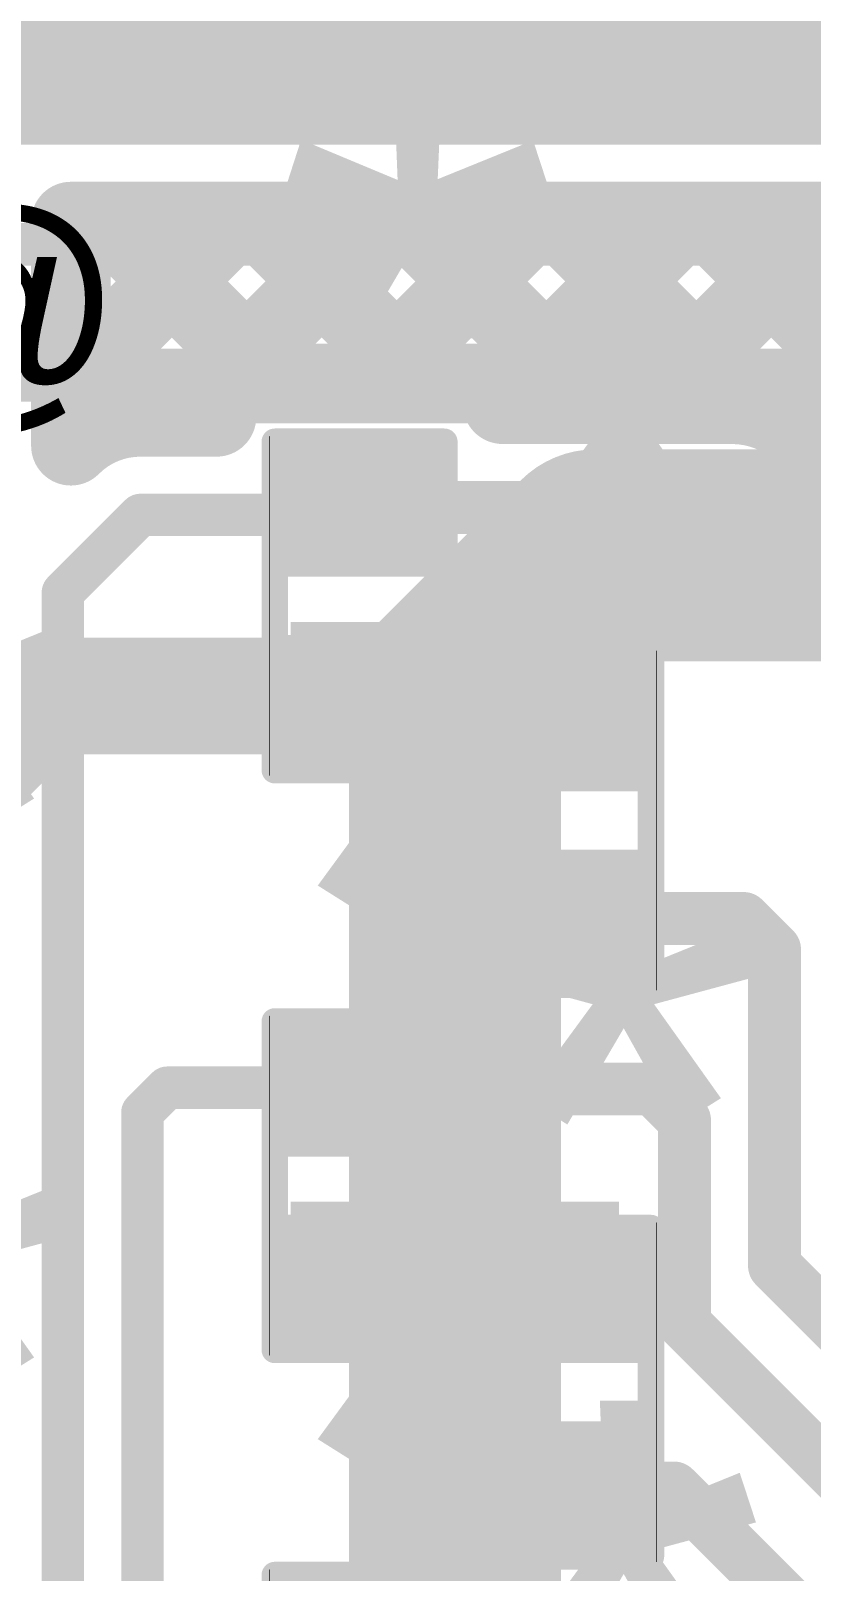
# Model space of a CAD drawing. Header units: millimetres. Extents: x -0.27 to 3.22, y -0.27 to 1.91.
# Drawn here: x 2.4759 to 2.6232, y 0.5892 to 0.88 of the extents above; entities that cross this region are included whole.
import ezdxf

# ---------------------------------------------------------------- set-up
doc = ezdxf.new("R2010")
doc.units = ezdxf.units.MM
doc.header["$MEASUREMENT"] = 0
for name, color, linetype in [('BottomLayer', 5, 'Continuous'), ('TopLayer', 1, 'Continuous'), ('TopOverlay', 2, 'Continuous'), ('TopPaste', 8, 'Continuous'), ('TopSolder', 216, 'Continuous'), ('ViaHoleLayer', 16, 'Continuous')]:
    doc.layers.add(name, color=color, linetype=linetype)
doc.styles.add('Arial', font='', dxfattribs={"height": 0.2})
doc.styles.get('Arial').set_extended_font_data('Arial')

# ---------------------------------------------------------------- blocks, each defined once
blk = doc.blocks.new('R__0402_6')
at = {"layer": 'TopLayer'}
for points in [[(-0.0275, -0.0125), (-0.0275, 0.0125), (-0.0095, 0.0125), (-0.0095, -0.0125)], [(0.0095, -0.0125), (0.0095, 0.0125), (0.0275, 0.0125), (0.0275, -0.0125)]]:
    blk.add_hatch(color=1, dxfattribs=at).paths.add_polyline_path(points)
at = {"layer": 'TopPaste'}
for points in [[(-0.0275, -0.0125), (-0.0275, 0.0125), (-0.0095, 0.0125), (-0.0095, -0.0125)], [(0.0095, -0.0125), (0.0095, 0.0125), (0.0275, 0.0125), (0.0275, -0.0125)]]:
    blk.add_hatch(color=8, dxfattribs=at).paths.add_polyline_path(points)
at = {"layer": 'TopSolder'}
for points in [[(-0.0315, -0.0165), (-0.0315, 0.0165), (-0.0055, 0.0165), (-0.0055, -0.0165)], [(0.0055, -0.0165), (0.0055, 0.0165), (0.0315, 0.0165), (0.0315, -0.0165)]]:
    blk.add_hatch(color=216, dxfattribs=at).paths.add_polyline_path(points)
at = {"layer": 'TopOverlay'}
for points, const_width in [([(-0.031, 0.016), (-0.031, -0.016)], 0.005), ([(-0.031, 0.016), (0.031, 0.016)], 0.005), ([(0.031, 0.016), (0.031, -0.016)], 0.005), ([(-0.031, -0.016), (0.031, -0.016)], 0.005), ([(-0.032, -0.017), (0.032, -0.017)], 0.000127)]:
    blk.add_lwpolyline(points, dxfattribs=dict(at, const_width=const_width))
for points, const_width in [([(-0.03225, 0.016, 1), (-0.02975, 0.016, 1)], 0.0025), ([(-0.03225, 0.016, 1), (-0.02975, 0.016, 1)], 0.0025), ([(0.02975, 0.016, 1), (0.03225, 0.016, 1)], 0.0025), ([(0.02975, 0.016, 1), (0.03225, 0.016, 1)], 0.0025), ([(-0.03225, -0.016, 1), (-0.02975, -0.016, 1)], 0.0025), ([(-0.03225, -0.016, 1), (-0.02975, -0.016, 1)], 0.0025), ([(0.02975, -0.016, 1), (0.03225, -0.016, 1)], 0.0025), ([(0.02975, -0.016, 1), (0.03225, -0.016, 1)], 0.0025), ([(-0.03203, -0.017, 1), (-0.03197, -0.017, 1)], 0.0000635), ([(0.03197, -0.017, 1), (0.03203, -0.017, 1)], 0.0000635)]:
    blk.add_lwpolyline(points, format="xyb", close=True, dxfattribs=dict(at, const_width=const_width))
blk = doc.blocks.new('R__0402_37')
at = {"layer": 'TopLayer'}
for points in [[(-0.0275, -0.0125), (-0.0275, 0.0125), (-0.0095, 0.0125), (-0.0095, -0.0125)], [(0.0095, -0.0125), (0.0095, 0.0125), (0.0275, 0.0125), (0.0275, -0.0125)]]:
    blk.add_hatch(color=1, dxfattribs=at).paths.add_polyline_path(points)
at = {"layer": 'TopPaste'}
for points in [[(-0.0275, -0.0125), (-0.0275, 0.0125), (-0.0095, 0.0125), (-0.0095, -0.0125)], [(0.0095, -0.0125), (0.0095, 0.0125), (0.0275, 0.0125), (0.0275, -0.0125)]]:
    blk.add_hatch(color=8, dxfattribs=at).paths.add_polyline_path(points)
at = {"layer": 'TopSolder'}
for points in [[(-0.0315, -0.0165), (-0.0315, 0.0165), (-0.0055, 0.0165), (-0.0055, -0.0165)], [(0.0055, -0.0165), (0.0055, 0.0165), (0.0315, 0.0165), (0.0315, -0.0165)]]:
    blk.add_hatch(color=216, dxfattribs=at).paths.add_polyline_path(points)
at = {"layer": 'TopOverlay'}
for points, const_width in [([(-0.031, -0.016), (-0.031, 0.016)], 0.005), ([(0.031, 0.016), (-0.031, 0.016)], 0.005), ([(0.031, -0.016), (0.031, 0.016)], 0.005), ([(0.031, -0.016), (-0.031, -0.016)], 0.005), ([(0.032, -0.017), (-0.032, -0.017)], 0.000127)]:
    blk.add_lwpolyline(points, dxfattribs=dict(at, const_width=const_width))
for points, const_width in [([(-0.03225, 0.016, 1), (-0.02975, 0.016, 1)], 0.0025), ([(-0.03225, 0.016, 1), (-0.02975, 0.016, 1)], 0.0025), ([(0.02975, 0.016, 1), (0.03225, 0.016, 1)], 0.0025), ([(0.02975, 0.016, 1), (0.03225, 0.016, 1)], 0.0025), ([(-0.03225, -0.016, 1), (-0.02975, -0.016, 1)], 0.0025), ([(-0.03225, -0.016, 1), (-0.02975, -0.016, 1)], 0.0025), ([(0.02975, -0.016, 1), (0.03225, -0.016, 1)], 0.0025), ([(0.02975, -0.016, 1), (0.03225, -0.016, 1)], 0.0025), ([(-0.03203, -0.017, 1), (-0.03197, -0.017, 1)], 0.0000635), ([(0.03197, -0.017, 1), (0.03203, -0.017, 1)], 0.0000635)]:
    blk.add_lwpolyline(points, format="xyb", close=True, dxfattribs=dict(at, const_width=const_width))
blk = doc.blocks.new('R__0402_47')
at = {"layer": 'TopLayer'}
for points in [[(-0.0275, -0.0125), (-0.0275, 0.0125), (-0.0095, 0.0125), (-0.0095, -0.0125)], [(0.0095, -0.0125), (0.0095, 0.0125), (0.0275, 0.0125), (0.0275, -0.0125)]]:
    blk.add_hatch(color=1, dxfattribs=at).paths.add_polyline_path(points)
at = {"layer": 'TopPaste'}
for points in [[(-0.0275, -0.0125), (-0.0275, 0.0125), (-0.0095, 0.0125), (-0.0095, -0.0125)], [(0.0095, -0.0125), (0.0095, 0.0125), (0.0275, 0.0125), (0.0275, -0.0125)]]:
    blk.add_hatch(color=8, dxfattribs=at).paths.add_polyline_path(points)
at = {"layer": 'TopSolder'}
for points in [[(-0.0315, -0.0165), (-0.0315, 0.0165), (-0.0055, 0.0165), (-0.0055, -0.0165)], [(0.0055, -0.0165), (0.0055, 0.0165), (0.0315, 0.0165), (0.0315, -0.0165)]]:
    blk.add_hatch(color=216, dxfattribs=at).paths.add_polyline_path(points)
at = {"layer": 'TopOverlay'}
for points, const_width in [([(0.031, 0.016), (-0.031, 0.016)], 0.005), ([(-0.031, -0.016), (-0.031, 0.016)], 0.005), ([(0.031, -0.016), (0.031, 0.016)], 0.005), ([(0.031, -0.016), (-0.031, -0.016)], 0.005), ([(0.032, -0.017), (-0.032, -0.017)], 0.000127)]:
    blk.add_lwpolyline(points, dxfattribs=dict(at, const_width=const_width))
for points, const_width in [([(-0.03225, 0.016, 1), (-0.02975, 0.016, 1)], 0.0025), ([(-0.03225, 0.016, 1), (-0.02975, 0.016, 1)], 0.0025), ([(0.02975, 0.016, 1), (0.03225, 0.016, 1)], 0.0025), ([(0.02975, 0.016, 1), (0.03225, 0.016, 1)], 0.0025), ([(-0.03225, -0.016, 1), (-0.02975, -0.016, 1)], 0.0025), ([(-0.03225, -0.016, 1), (-0.02975, -0.016, 1)], 0.0025), ([(0.02975, -0.016, 1), (0.03225, -0.016, 1)], 0.0025), ([(0.02975, -0.016, 1), (0.03225, -0.016, 1)], 0.0025), ([(-0.03203, -0.017, 1), (-0.03197, -0.017, 1)], 0.0000635), ([(0.03197, -0.017, 1), (0.03203, -0.017, 1)], 0.0000635)]:
    blk.add_lwpolyline(points, format="xyb", close=True, dxfattribs=dict(at, const_width=const_width))
blk = doc.blocks.new('R__0402_48')
at = {"layer": 'TopLayer'}
for points in [[(-0.0275, -0.0125), (-0.0275, 0.0125), (-0.0095, 0.0125), (-0.0095, -0.0125)], [(0.0095, -0.0125), (0.0095, 0.0125), (0.0275, 0.0125), (0.0275, -0.0125)]]:
    blk.add_hatch(color=1, dxfattribs=at).paths.add_polyline_path(points)
at = {"layer": 'TopPaste'}
for points in [[(-0.0275, -0.0125), (-0.0275, 0.0125), (-0.0095, 0.0125), (-0.0095, -0.0125)], [(0.0095, -0.0125), (0.0095, 0.0125), (0.0275, 0.0125), (0.0275, -0.0125)]]:
    blk.add_hatch(color=8, dxfattribs=at).paths.add_polyline_path(points)
at = {"layer": 'TopSolder'}
for points in [[(-0.0315, -0.0165), (-0.0315, 0.0165), (-0.0055, 0.0165), (-0.0055, -0.0165)], [(0.0055, -0.0165), (0.0055, 0.0165), (0.0315, 0.0165), (0.0315, -0.0165)]]:
    blk.add_hatch(color=216, dxfattribs=at).paths.add_polyline_path(points)
at = {"layer": 'TopOverlay'}
for points, const_width in [([(-0.031, 0.016), (0.031, 0.016)], 0.005), ([(-0.031, 0.016), (-0.031, -0.016)], 0.005), ([(0.031, 0.016), (0.031, -0.016)], 0.005), ([(-0.031, -0.016), (0.031, -0.016)], 0.005), ([(-0.032, -0.017), (0.032, -0.017)], 0.000127)]:
    blk.add_lwpolyline(points, dxfattribs=dict(at, const_width=const_width))
for points, const_width in [([(-0.03225, 0.016, 1), (-0.02975, 0.016, 1)], 0.0025), ([(-0.03225, 0.016, 1), (-0.02975, 0.016, 1)], 0.0025), ([(0.02975, 0.016, 1), (0.03225, 0.016, 1)], 0.0025), ([(0.02975, 0.016, 1), (0.03225, 0.016, 1)], 0.0025), ([(-0.03225, -0.016, 1), (-0.02975, -0.016, 1)], 0.0025), ([(-0.03225, -0.016, 1), (-0.02975, -0.016, 1)], 0.0025), ([(0.02975, -0.016, 1), (0.03225, -0.016, 1)], 0.0025), ([(0.02975, -0.016, 1), (0.03225, -0.016, 1)], 0.0025), ([(-0.03203, -0.017, 1), (-0.03197, -0.017, 1)], 0.0000635), ([(0.03197, -0.017, 1), (0.03203, -0.017, 1)], 0.0000635)]:
    blk.add_lwpolyline(points, format="xyb", close=True, dxfattribs=dict(at, const_width=const_width))
blk = doc.blocks.new('R__0402_49')
at = {"layer": 'TopLayer'}
for points in [[(-0.0275, -0.0125), (-0.0275, 0.0125), (-0.0095, 0.0125), (-0.0095, -0.0125)], [(0.0095, -0.0125), (0.0095, 0.0125), (0.0275, 0.0125), (0.0275, -0.0125)]]:
    blk.add_hatch(color=1, dxfattribs=at).paths.add_polyline_path(points)
at = {"layer": 'TopPaste'}
for points in [[(-0.0275, -0.0125), (-0.0275, 0.0125), (-0.0095, 0.0125), (-0.0095, -0.0125)], [(0.0095, -0.0125), (0.0095, 0.0125), (0.0275, 0.0125), (0.0275, -0.0125)]]:
    blk.add_hatch(color=8, dxfattribs=at).paths.add_polyline_path(points)
at = {"layer": 'TopSolder'}
for points in [[(-0.0315, -0.0165), (-0.0315, 0.0165), (-0.0055, 0.0165), (-0.0055, -0.0165)], [(0.0055, -0.0165), (0.0055, 0.0165), (0.0315, 0.0165), (0.0315, -0.0165)]]:
    blk.add_hatch(color=216, dxfattribs=at).paths.add_polyline_path(points)
at = {"layer": 'TopOverlay'}
for points, const_width in [([(-0.031, -0.016), (-0.031, 0.016)], 0.005), ([(0.031, 0.016), (-0.031, 0.016)], 0.005), ([(0.031, -0.016), (0.031, 0.016)], 0.005), ([(0.031, -0.016), (-0.031, -0.016)], 0.005), ([(0.032, -0.017), (-0.032, -0.017)], 0.000127)]:
    blk.add_lwpolyline(points, dxfattribs=dict(at, const_width=const_width))
for points, const_width in [([(-0.03225, 0.016, 1), (-0.02975, 0.016, 1)], 0.0025), ([(-0.03225, 0.016, 1), (-0.02975, 0.016, 1)], 0.0025), ([(0.02975, 0.016, 1), (0.03225, 0.016, 1)], 0.0025), ([(0.02975, 0.016, 1), (0.03225, 0.016, 1)], 0.0025), ([(-0.03225, -0.016, 1), (-0.02975, -0.016, 1)], 0.0025), ([(-0.03225, -0.016, 1), (-0.02975, -0.016, 1)], 0.0025), ([(0.02975, -0.016, 1), (0.03225, -0.016, 1)], 0.0025), ([(0.02975, -0.016, 1), (0.03225, -0.016, 1)], 0.0025), ([(-0.03203, -0.017, 1), (-0.03197, -0.017, 1)], 0.0000635), ([(0.03197, -0.017, 1), (0.03203, -0.017, 1)], 0.0000635)]:
    blk.add_lwpolyline(points, format="xyb", close=True, dxfattribs=dict(at, const_width=const_width))

msp = doc.modelspace()

# ---------------------------------------------------------------- hatches: boundary and pattern name
at = {"layer": 'BottomLayer'}
h = msp.add_hatch(color=5, dxfattribs=at)
edge = h.paths.add_edge_path()
edge.add_arc((2.556, 0.75443), 0.01181, 0, 360)
h = msp.add_hatch(color=5, dxfattribs=at)
edge = h.paths.add_edge_path()
edge.add_arc((2.556, 0.645), 0.01181, 0, 360)
at = {"layer": 'TopLayer'}
for points in [[(2.168, 0.8585), (3.082, 0.8585), (3.082, 0.8985), (2.168, 0.8985)], [(2.525, 0.74043), (2.59035, 0.74043), (2.59035, 0.76843), (2.525, 0.76843)], [(2.525, 0.631), (2.587, 0.631), (2.587, 0.659), (2.525, 0.659)]]:
    msp.add_hatch(color=1, dxfattribs=at).paths.add_polyline_path(points)
h = msp.add_hatch(color=1, dxfattribs=at)
edge = h.paths.add_edge_path()
edge.add_arc((2.556, 0.75443), 0.01181, 0, 360)
h = msp.add_hatch(color=1, dxfattribs=at)
edge = h.paths.add_edge_path()
edge.add_arc((2.556, 0.645), 0.01181, 0, 360)
at = {"layer": 'ViaHoleLayer'}
h = msp.add_hatch(color=16, dxfattribs=at)
edge = h.paths.add_edge_path()
edge.add_arc((2.556, 0.75443), 0.00591, 0, 360)
h = msp.add_hatch(color=16, dxfattribs=at)
edge = h.paths.add_edge_path()
edge.add_arc((2.556, 0.645), 0.00591, 0, 360)

# ---------------------------------------------------------------- linework, layer by layer
at = {"layer": 'BottomLayer'}
for points, const_width in [([(2.393, 0.83969), (3.00431, 0.83969)], 0.008), ([(2.348, 0.815), (2.96, 0.815)], 0.01), ([(2.556, 0.75443), (2.58257, 0.781)], 0.04), ([(2.58257, 0.781), (2.67372, 0.781)], 0.04), ([(2.556, 0.645), (2.556, 0.75443)], 0.04), ([(2.426, 0.7015), (2.47893, 0.75443)], 0.022), ([(2.47893, 0.75443), (2.556, 0.75443)], 0.022), ([(2.556, 0.5405), (2.556, 0.645)], 0.04)]:
    msp.add_lwpolyline(points, dxfattribs=dict(at, const_width=const_width))
for points, const_width in [([(2.57257, 0.781, 1), (2.59257, 0.781, 1)], 0.02), ([(2.57257, 0.781, 1), (2.59257, 0.781, 1)], 0.02), ([(2.546, 0.75443, 1), (2.566, 0.75443, 1)], 0.02), ([(2.546, 0.75443, 1), (2.566, 0.75443, 1)], 0.02), ([(2.47343, 0.75443, 1), (2.48443, 0.75443, 1)], 0.011), ([(2.47343, 0.75443, 1), (2.48443, 0.75443, 1)], 0.011), ([(2.5505, 0.75443, 1), (2.5615, 0.75443, 1)], 0.011), ([(2.546, 0.645, 1), (2.566, 0.645, 1)], 0.02), ([(2.546, 0.645, 1), (2.566, 0.645, 1)], 0.02)]:
    msp.add_lwpolyline(points, format="xyb", close=True, dxfattribs=dict(at, const_width=const_width))
at = {"layer": 'TopLayer'}
for points, const_width in [([(2.4835, 0.844), (2.7695, 0.844)], 0.015), ([(2.4835, 0.81364), (2.51386, 0.844)], 0.015), ([(2.4835, 0.80166), (2.4835, 0.844)], 0.015), ([(2.49125, 0.844), (2.52182, 0.81343)], 0.015), ([(2.51158, 0.81343), (2.54214, 0.844)], 0.015), ([(2.51954, 0.844), (2.5501, 0.81343)], 0.015), ([(2.53986, 0.81343), (2.57043, 0.844)], 0.015), ([(2.54782, 0.844), (2.58232, 0.8095)], 0.015), ([(2.565, 0.81029), (2.59871, 0.844)], 0.015), ([(2.5761, 0.844), (2.61077, 0.80934)], 0.015), ([(2.5925, 0.8095), (2.627, 0.844)], 0.015), ([(2.60439, 0.844), (2.67789, 0.7705)], 0.015), ([(2.61811, 0.80683), (2.65528, 0.844)], 0.015), ([(2.4835, 0.82347), (2.49986, 0.80711)], 0.015), ([(2.50525, 0.80711), (2.511, 0.81286)], 0.015), ([(2.511, 0.81343), (2.565, 0.81343)], 0.015), ([(2.511, 0.80711), (2.511, 0.81343)], 0.015), ([(2.565, 0.8095), (2.565, 0.81343)], 0.015), ([(2.49661, 0.80711), (2.511, 0.80711)], 0.015), ([(2.565, 0.8095), (2.60826, 0.8095)], 0.015), ([(2.62205, 0.80379), (2.64762, 0.77822)], 0.015), ([(2.53668, 0.78861), (2.53807, 0.79)], 0.01), ([(2.53807, 0.79), (2.60826, 0.79)], 0.01), ([(2.60826, 0.79), (2.63383, 0.76443)], 0.01), ([(2.482, 0.774), (2.49661, 0.78861)], 0.008), ([(2.49661, 0.78861), (2.53668, 0.78861)], 0.008), ([(2.482, 0.33643), (2.482, 0.774)], 0.008), ([(2.577, 0.71243), (2.61047, 0.71243)], 0.01), ([(2.61047, 0.71243), (2.61633, 0.70658)], 0.01), ([(2.61633, 0.64687), (2.61633, 0.70658)], 0.01), ([(2.497, 0.67581), (2.50169, 0.6805)], 0.008), ([(2.50169, 0.6805), (2.538, 0.6805)], 0.008), ([(2.538, 0.6805), (2.53825, 0.68025)], 0.01), ([(2.53825, 0.68025), (2.59347, 0.68025)], 0.01), ([(2.59347, 0.68025), (2.59933, 0.67439)], 0.01), ([(2.497, 0.33021), (2.497, 0.67581)], 0.008), ([(2.59933, 0.63593), (2.59933, 0.67439)], 0.01), ([(2.61633, 0.64687), (2.63488, 0.62832)], 0.01), ([(2.59933, 0.63593), (2.63253, 0.60273)], 0.01), ([(2.57683, 0.60493), (2.59733, 0.60493)], 0.01), ([(2.59733, 0.60493), (2.62512, 0.57714)], 0.01)]:
    msp.add_lwpolyline(points, dxfattribs=dict(at, const_width=const_width))
for points, const_width in [([(2.47975, 0.844, 1), (2.48725, 0.844, 1)], 0.0075), ([(2.47975, 0.844, 1), (2.48725, 0.844, 1)], 0.0075), ([(2.4875, 0.844, 1), (2.495, 0.844, 1)], 0.0075), ([(2.51011, 0.844, 1), (2.51761, 0.844, 1)], 0.0075), ([(2.51579, 0.844, 1), (2.52329, 0.844, 1)], 0.0075), ([(2.53839, 0.844, 1), (2.54589, 0.844, 1)], 0.0075), ([(2.54407, 0.844, 1), (2.55157, 0.844, 1)], 0.0075), ([(2.56668, 0.844, 1), (2.57418, 0.844, 1)], 0.0075), ([(2.57235, 0.844, 1), (2.57985, 0.844, 1)], 0.0075), ([(2.59496, 0.844, 1), (2.60246, 0.844, 1)], 0.0075), ([(2.60064, 0.844, 1), (2.60814, 0.844, 1)], 0.0075), ([(2.62325, 0.844, 1), (2.63075, 0.844, 1)], 0.0075), ([(2.47975, 0.82347, 1), (2.48725, 0.82347, 1)], 0.0075), ([(2.47975, 0.81364, 1), (2.48725, 0.81364, 1)], 0.0075), ([(2.50725, 0.81343, 1), (2.51475, 0.81343, 1)], 0.0075), ([(2.50725, 0.81343, 1), (2.51475, 0.81343, 1)], 0.0075), ([(2.50725, 0.81286, 1), (2.51475, 0.81286, 1)], 0.0075), ([(2.50783, 0.81343, 1), (2.51533, 0.81343, 1)], 0.0075), ([(2.51807, 0.81343, 1), (2.52557, 0.81343, 1)], 0.0075), ([(2.53611, 0.81343, 1), (2.54361, 0.81343, 1)], 0.0075), ([(2.54635, 0.81343, 1), (2.55385, 0.81343, 1)], 0.0075), ([(2.56125, 0.81343, 1), (2.56875, 0.81343, 1)], 0.0075), ([(2.56125, 0.81343, 1), (2.56875, 0.81343, 1)], 0.0075), ([(2.56125, 0.81029, 1), (2.56875, 0.81029, 1)], 0.0075), ([(2.49286, 0.80711, 1), (2.50036, 0.80711, 1)], 0.0075), ([(2.49286, 0.80711, 1), (2.50036, 0.80711, 1)], 0.0075), ([(2.49286, 0.80711, 1), (2.50036, 0.80711, 1)], 0.0075), ([(2.49611, 0.80711, 1), (2.50361, 0.80711, 1)], 0.0075), ([(2.5015, 0.80711, 1), (2.509, 0.80711, 1)], 0.0075), ([(2.50725, 0.80711, 1), (2.51475, 0.80711, 1)], 0.0075), ([(2.50725, 0.80711, 1), (2.51475, 0.80711, 1)], 0.0075), ([(2.56125, 0.8095, 1), (2.56875, 0.8095, 1)], 0.0075), ([(2.56125, 0.8095, 1), (2.56875, 0.8095, 1)], 0.0075), ([(2.57857, 0.8095, 1), (2.58607, 0.8095, 1)], 0.0075), ([(2.58875, 0.8095, 1), (2.59625, 0.8095, 1)], 0.0075), ([(2.60451, 0.8095, 1), (2.61201, 0.8095, 1)], 0.0075), ([(2.60451, 0.8095, 1), (2.61201, 0.8095, 1)], 0.0075), ([(2.60451, 0.8095, 1), (2.61201, 0.8095, 1)], 0.0075), ([(2.60702, 0.80934, 1), (2.61452, 0.80934, 1)], 0.0075), ([(2.61436, 0.80683, 1), (2.62186, 0.80683, 1)], 0.0075), ([(2.6183, 0.80379, 1), (2.6258, 0.80379, 1)], 0.0075), ([(2.6183, 0.80379, 1), (2.6258, 0.80379, 1)], 0.0075), ([(2.6183, 0.80379, 1), (2.6258, 0.80379, 1)], 0.0075), ([(2.47975, 0.80166, 1), (2.48725, 0.80166, 1)], 0.0075), ([(2.47978, 0.80169, 1), (2.48728, 0.80169, 1)], 0.0075), ([(2.47978, 0.80169, 1), (2.48728, 0.80169, 1)], 0.0075), ([(2.53557, 0.79, 1), (2.54057, 0.79, 1)], 0.005), ([(2.53557, 0.79, 1), (2.54057, 0.79, 1)], 0.005), ([(2.60576, 0.79, 1), (2.61076, 0.79, 1)], 0.005), ([(2.60576, 0.79, 1), (2.61076, 0.79, 1)], 0.005), ([(2.49461, 0.78861, 1), (2.49861, 0.78861, 1)], 0.004), ([(2.49461, 0.78861, 1), (2.49861, 0.78861, 1)], 0.004), ([(2.53418, 0.78861, 1), (2.53918, 0.78861, 1)], 0.005), ([(2.53468, 0.78861, 1), (2.53868, 0.78861, 1)], 0.004), ([(2.48, 0.774, 1), (2.484, 0.774, 1)], 0.004), ([(2.48, 0.774, 1), (2.484, 0.774, 1)], 0.004), ([(2.5745, 0.71243, 1), (2.5795, 0.71243, 1)], 0.005), ([(2.60797, 0.71243, 1), (2.61297, 0.71243, 1)], 0.005), ([(2.60797, 0.71243, 1), (2.61297, 0.71243, 1)], 0.005), ([(2.61383, 0.70658, 1), (2.61883, 0.70658, 1)], 0.005), ([(2.61383, 0.70658, 1), (2.61883, 0.70658, 1)], 0.005), ([(2.49969, 0.6805, 1), (2.50369, 0.6805, 1)], 0.004), ([(2.49969, 0.6805, 1), (2.50369, 0.6805, 1)], 0.004), ([(2.5355, 0.6805, 1), (2.5405, 0.6805, 1)], 0.005), ([(2.53575, 0.68025, 1), (2.54075, 0.68025, 1)], 0.005), ([(2.53575, 0.68025, 1), (2.54075, 0.68025, 1)], 0.005), ([(2.536, 0.6805, 1), (2.54, 0.6805, 1)], 0.004), ([(2.59097, 0.68025, 1), (2.59597, 0.68025, 1)], 0.005), ([(2.59097, 0.68025, 1), (2.59597, 0.68025, 1)], 0.005), ([(2.495, 0.67581, 1), (2.499, 0.67581, 1)], 0.004), ([(2.495, 0.67581, 1), (2.499, 0.67581, 1)], 0.004), ([(2.59683, 0.67439, 1), (2.60183, 0.67439, 1)], 0.005), ([(2.59683, 0.67439, 1), (2.60183, 0.67439, 1)], 0.005), ([(2.61383, 0.64687, 1), (2.61883, 0.64687, 1)], 0.005), ([(2.61383, 0.64687, 1), (2.61883, 0.64687, 1)], 0.005), ([(2.59683, 0.63593, 1), (2.60183, 0.63593, 1)], 0.005), ([(2.59683, 0.63593, 1), (2.60183, 0.63593, 1)], 0.005), ([(2.57433, 0.60493, 1), (2.57933, 0.60493, 1)], 0.005), ([(2.59483, 0.60493, 1), (2.59983, 0.60493, 1)], 0.005), ([(2.59483, 0.60493, 1), (2.59983, 0.60493, 1)], 0.005)]:
    msp.add_lwpolyline(points, format="xyb", close=True, dxfattribs=dict(at, const_width=const_width))
at = {"layer": 'TopLayer', "const_width": 0.015}
for points in [[(2.48353, 0.80169, -0.198912), (2.49661, 0.80711)], [(2.48353, 0.80169, -0.198912), (2.49661, 0.80711)], [(2.60826, 0.8095, -0.198912), (2.62205, 0.80379)], [(2.60826, 0.8095, -0.198912), (2.62205, 0.80379)]]:
    msp.add_lwpolyline(points, format="xyb", dxfattribs=at)

# ---------------------------------------------------------------- block references
for name, p, rotation in [('R__0402_49', (2.538, 0.77143), 270), ('R__0402_48', (2.577, 0.73093), 90), ('R__0402_47', (2.538, 0.662), 270), ('R__0402_6', (2.577, 0.623), 90), ('R__0402_37', (2.538, 0.5575), 270)]:
    msp.add_blockref(name, p, dxfattribs=dict(rotation=rotation))

# ---------------------------------------------------------------- texts
at = {"layer": 'TopOverlay', "style": 'Arial'}
for s, height, p in [('*', 0.1, (2.52165, 0.77293)), ('@', 0.035, (2.444, 0.8105)), ('*', 0.1, (2.56065, 0.73143)), ('*', 0.1, (2.431, 0.681)), ('*', 0.1, (2.52165, 0.66443)), ('*', 0.1, (2.56065, 0.62443)), ('*', 0.1, (2.431, 0.5755)), ('*', 0.1, (2.52165, 0.55993)), ('*', 0.1, (2.56065, 0.52143))]:
    msp.add_text(s, height=height, rotation=360, dxfattribs=at).set_placement(p)

doc.saveas('drawing.dxf')
